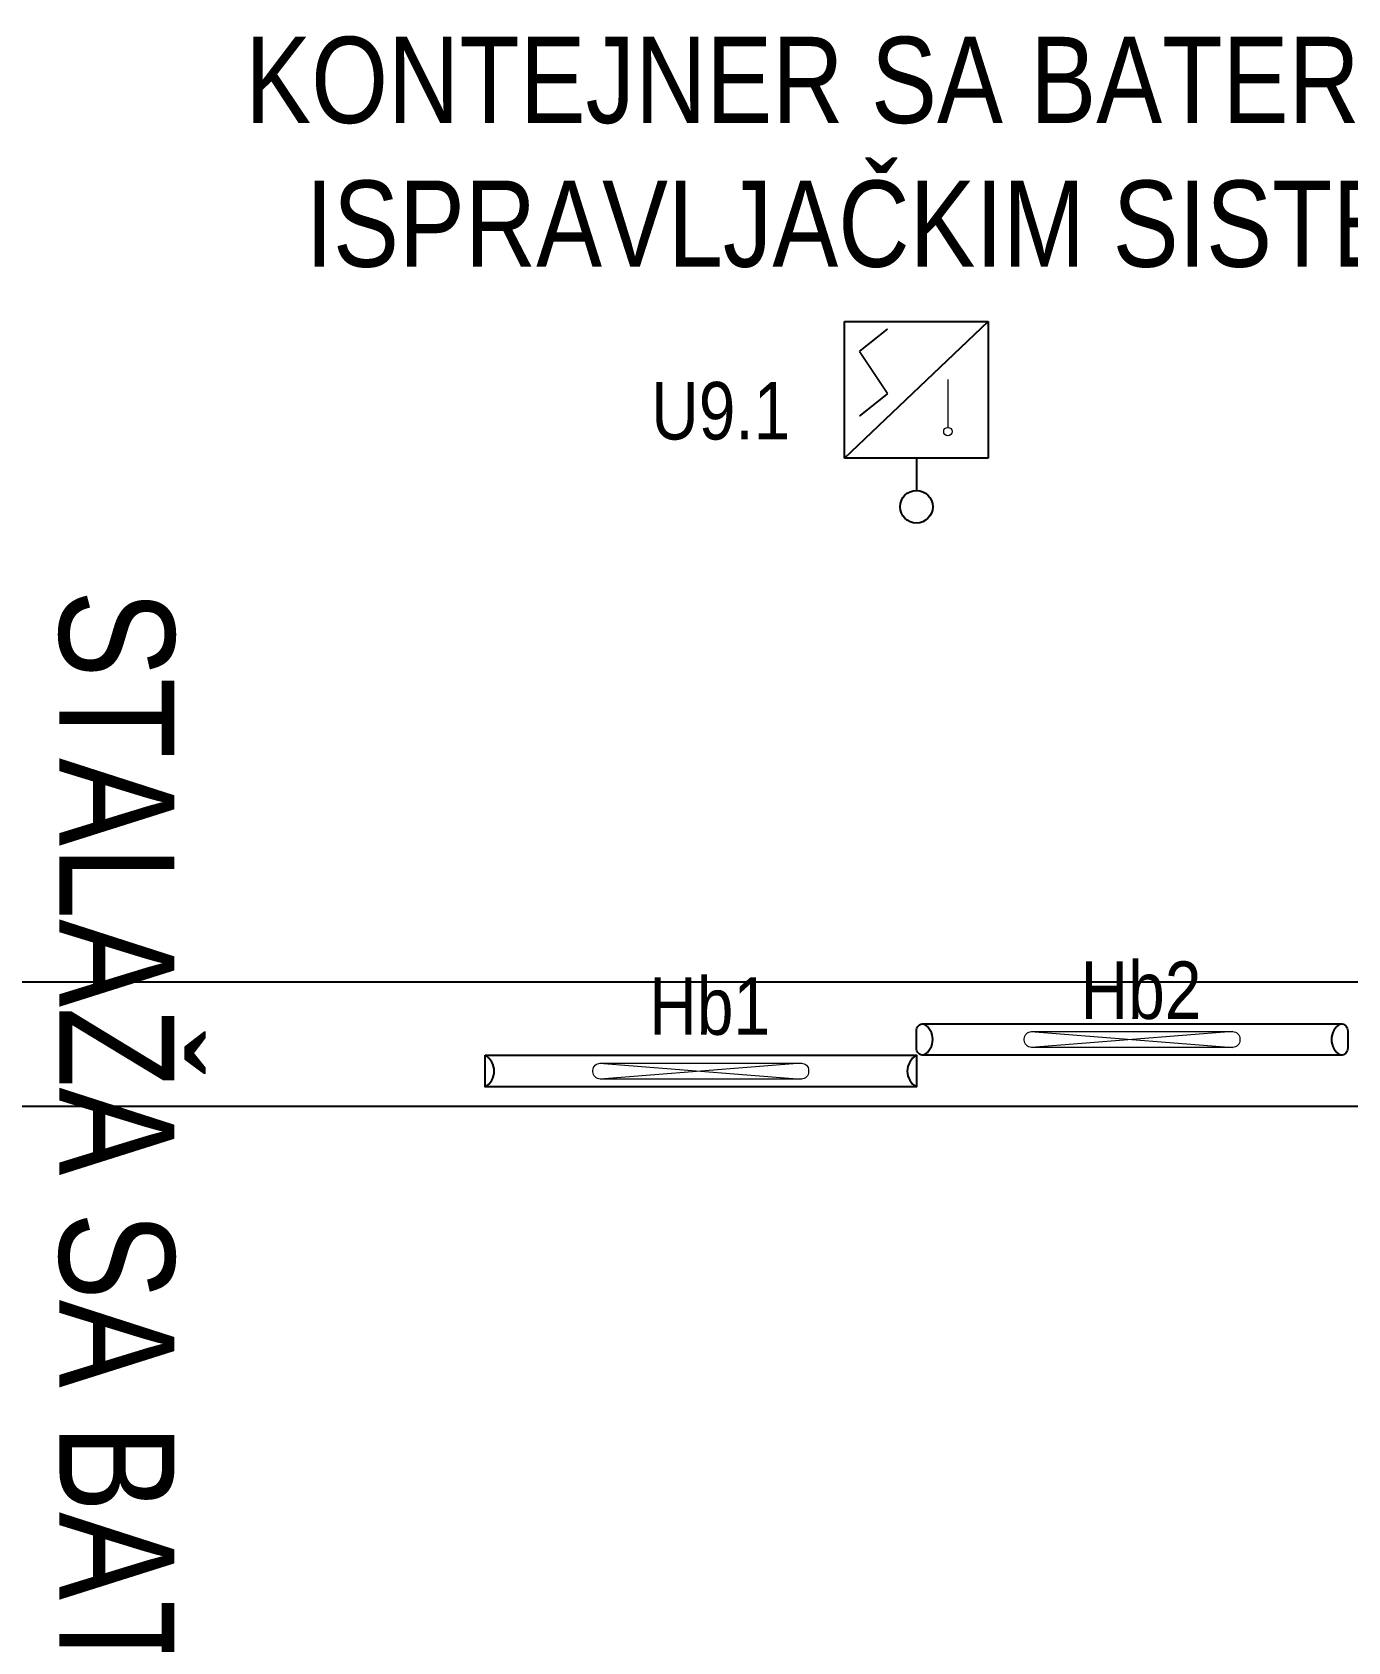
# Model space of a CAD drawing. Header units: millimetres. Extents: x 9130 to 9550, y -18883 to -17651.
# Drawn here: x 9320.16 to 9329.31, y -18042.66 to -18031.46 of the extents above; entities that cross this region are included whole.
import ezdxf

# ---------------------------------------------------------------- set-up
doc = ezdxf.new("R2010")
doc.units = ezdxf.units.MM
doc.layers.add('00 uvodnice', color=82, linetype='Continuous')
doc.layers.add('vatrodojava', color=242, linetype='Continuous')
doc.styles.add('ARIAL NARROW', font='ARIALN.TTF')

# ---------------------------------------------------------------- blocks, each defined once
blk = doc.blocks.new('optički javljač sa sijalicom')
for p, q in [((0, 4.468), (4.492, 4.468)), ((0, 0.193), (0, 4.468)), ((4.492, 4.468), (4.492, 0.193)), ((4.492, 0.193), (0, 0.193))]:
    blk.add_line(p, q)
at = {"linetype": 'Continuous', "ltscale": 0.5}
for p, q in [((0, 0.193), (4.492, 4.468)), ((2.246, 0.193), (2.246, -0.814))]:
    blk.add_line(p, q, dxfattribs=at)
at = {"linetype": 'Continuous', "lineweight": 20, "ltscale": 0.5}
blk.add_line((3.229, 2.649), (3.229, 1.156), dxfattribs=at)
at = {"const_width": 0.056}
for points in [[(1.346, 4.232), (0.465, 3.53)], [(0.465, 3.53), (1.346, 2.208)], [(1.346, 2.208), (0.465, 1.506)]]:
    blk.add_lwpolyline(points, dxfattribs=at)
at = {"linetype": 'Continuous', "lineweight": 20, "ltscale": 0.5}
blk.add_circle((3.229, 1.024), 0.132, dxfattribs=at)
at = {"linetype": 'Continuous', "ltscale": 0.5}
blk.add_circle((2.246, -1.325), 0.511, dxfattribs=at)

msp = doc.modelspace()

# ---------------------------------------------------------------- linework, layer by layer
at = {"color": 30, "true_color": 0xf8991e}
msp.add_lwpolyline([(9306.0799, -18038.0707), (9371.0399, -18038.0707), (9371.0399, -18038.9368), (9306.0799, -18038.9368)], close=True, dxfattribs=at)
at = {"color": 8}
msp.add_lwpolyline([(9326.3599, -18038.3615), (9329.2599, -18038.3615, -0.4142136), (9329.3099, -18038.4115), (9329.3099, -18038.5315, -0.4142136), (9329.2599, -18038.5815), (9326.3599, -18038.5815, -0.4142136), (9326.3099, -18038.5315), (9326.3099, -18038.4115, -0.4142136)], format="xyb", close=True, dxfattribs=at)
at = {"lineweight": 5}
for points in [[(9327.1099, -18038.4165), (9328.5099, -18038.4165, -0.4142136), (9328.5599, -18038.4665), (9328.5599, -18038.4765, -0.4142136), (9328.5099, -18038.5265), (9327.1099, -18038.5265, -0.4142136), (9327.0599, -18038.4765), (9327.0599, -18038.4665, -0.4142136)], [(9324.1099, -18038.6365), (9325.5099, -18038.6365, -0.4142136), (9325.5599, -18038.6865), (9325.5599, -18038.6965, -0.4142136), (9325.5099, -18038.7465), (9324.1099, -18038.7465, -0.4142136), (9324.0599, -18038.6965), (9324.0599, -18038.6865, -0.4142136)]]:
    msp.add_lwpolyline(points, format="xyb", close=True, dxfattribs=at)
for points in [[(9327.1057, -18038.4165), (9328.5099, -18038.5265)], [(9328.5099, -18038.4165), (9327.1099, -18038.5265)], [(9324.1057, -18038.6365), (9325.5099, -18038.7465)], [(9325.5099, -18038.6365), (9324.1099, -18038.7465)]]:
    msp.add_lwpolyline(points, dxfattribs=at)
at = {"color": 8}
msp.add_lwpolyline([(9323.3099, -18038.5815), (9326.3099, -18038.5815), (9326.3099, -18038.8015), (9323.3099, -18038.8015)], close=True, dxfattribs=at)
for centre, start, end in [((9326.2964, -18038.4715), 300, 60), ((9329.3234, -18038.4715), 120, 240), ((9323.2464, -18038.6915), 300, 60), ((9326.3734, -18038.6915), 120, 240)]:
    msp.add_arc(centre, 0.127, start, end, dxfattribs=at)

# ---------------------------------------------------------------- block references
at = {"layer": 'vatrodojava', "lineweight": 5, "xscale": 0.2226028245787909, "yscale": 0.2226028245787909, "zscale": 0.2226028245787909}
msp.add_blockref('optički javljač sa sijalicom', (9325.8099, -18034.4703), dxfattribs=at)

# ---------------------------------------------------------------- texts
at = {"layer": '00 uvodnice', "color": 0, "linetype": 'Continuous', "attachment_point": 2, "style": 'ARIAL NARROW'}
for s, insert, char_height, width in [('KONTEJNER SA BATERIJAMA i ISPRAVLJAČKIM SISTEMOM', (9326.7013, -18031.496), 0.6, 11.200352), ('U9.1', (9324.9493, -18033.8974), 0.4, 1.960933), ('Hb2', (9327.8719, -18037.9287), 0.4, 1.960933), ('Hb1', (9324.8719, -18038.0387), 0.4, 1.960933)]:
    msp.add_mtext(s, dxfattribs=dict(at, insert=insert, char_height=char_height, width=width))
at = {"layer": '00 uvodnice', "color": 0, "linetype": 'Continuous', "insert": (9321.1498, -18041.1221), "char_height": 0.8, "width": 17.804923, "attachment_point": 2, "rotation": 270, "style": 'ARIAL NARROW'}
msp.add_mtext('STALAŽA SA BATERIJAMA', dxfattribs=at)

doc.saveas('drawing.dxf')
